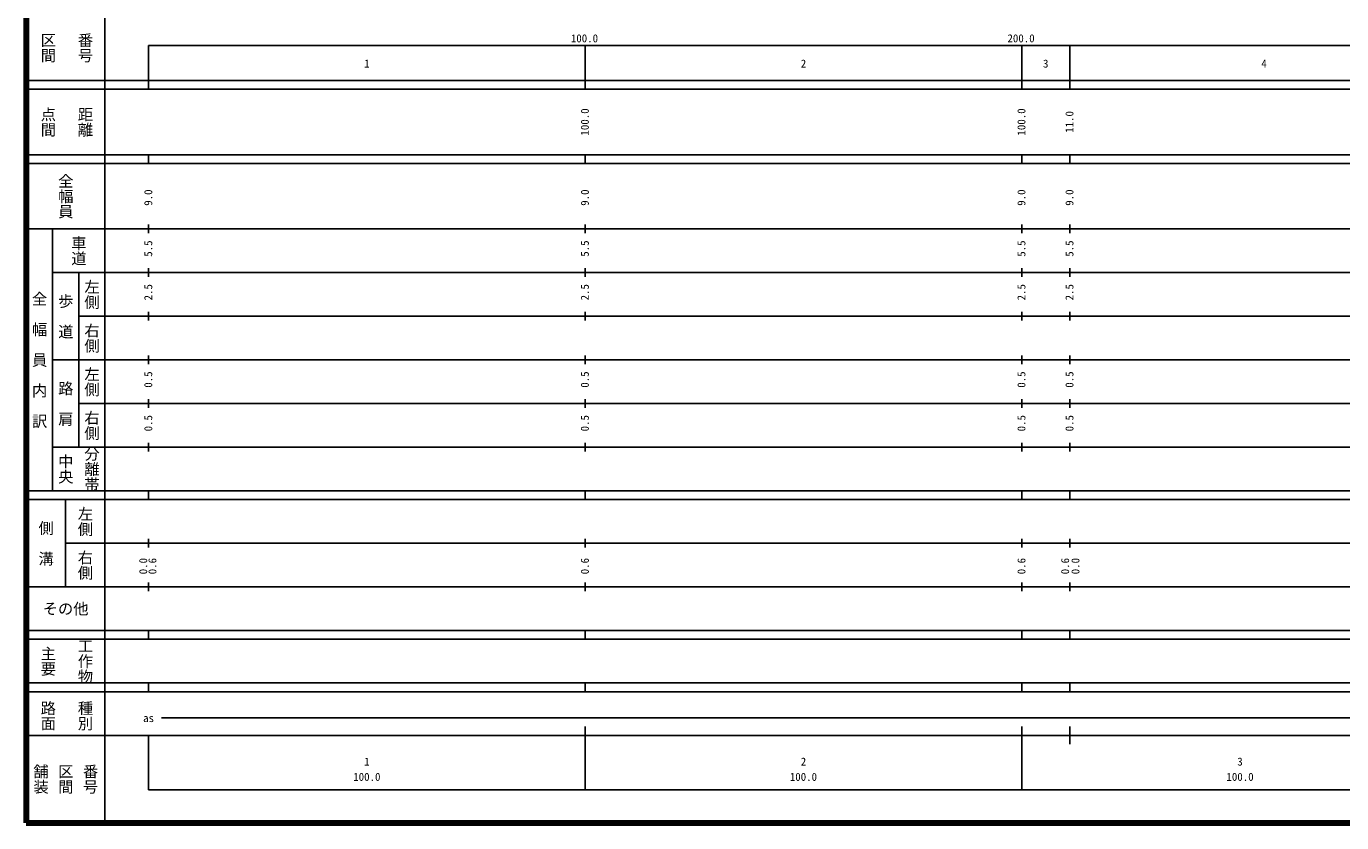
# Model space of a CAD drawing. Units: millimetres on the paper, enlarged 1000 times. Extents: x 40000 to 680000, y 20000 to 380000.
# Drawn here: x 40000 to 341287, y 20000 to 202409 of the extents above; entities that cross this region are included whole.
import ezdxf
from ezdxf.enums import TextEntityAlignment as Align

# ---------------------------------------------------------------- set-up
doc = ezdxf.new("R2010")
doc.units = ezdxf.units.MM
doc.header["$LTSCALE"] = 1000
doc.layers.add('M-TTL', color=2, linetype='Continuous', lineweight=140)
doc.layers.add('M-TTL-BAND', color=7, linetype='Continuous', lineweight=25)
doc.styles.add('@ＭＳ ゴシック', font='')
doc.styles.add('ＭＳ ゴシック', font='')
doc.styles.get('@ＭＳ ゴシック').set_extended_font_data('@MS Gothic')
doc.styles.get('ＭＳ ゴシック').set_extended_font_data('MS Gothic')

msp = doc.modelspace()

# ---------------------------------------------------------------- linework, layer by layer
at = {"layer": 'M-TTL'}
for p, q in [((40000, 380000), (40000, 20000)), ((40000, 20000), (680000, 20000))]:
    msp.add_line(p, q, dxfattribs=at)
at = {"layer": 'M-TTL-BAND'}
for p, q in [((58000, 370000), (58000, 20000)), ((68000, 198000), (579000, 198000)), ((68000, 198000), (68000, 188000)), ((168000, 188000), (168000, 198000)), ((268000, 188000), (268000, 198000)), ((279000, 188000), (279000, 198000)), ((40000, 190000), (579000, 190000)), ((40000, 188000), (579000, 188000)), ((40000, 173000), (579000, 173000)), ((68000, 171000), (68000, 173000)), ((168000, 171000), (168000, 173000)), ((268000, 171000), (268000, 173000)), ((279000, 171000), (279000, 173000)), ((40000, 171000), (579000, 171000)), ((68000, 155000), (68000, 157000)), ((168000, 155000), (168000, 157000)), ((268000, 155000), (268000, 157000)), ((279000, 155000), (279000, 157000)), ((40000, 156000), (579000, 156000)), ((46000, 96000), (46000, 156000)), ((46000, 146000), (579000, 146000)), ((52000, 146000), (52000, 106000)), ((68000, 145000), (68000, 147000)), ((168000, 145000), (168000, 147000)), ((268000, 145000), (268000, 147000)), ((279000, 145000), (279000, 147000)), ((52000, 136000), (579000, 136000)), ((68000, 135000), (68000, 137000)), ((168000, 135000), (168000, 137000)), ((268000, 135000), (268000, 137000)), ((279000, 135000), (279000, 137000)), ((68000, 125000), (68000, 127000)), ((168000, 125000), (168000, 127000)), ((268000, 125000), (268000, 127000)), ((279000, 125000), (279000, 127000)), ((46000, 126000), (579000, 126000)), ((52000, 116000), (579000, 116000)), ((68000, 115000), (68000, 117000)), ((168000, 115000), (168000, 117000)), ((268000, 115000), (268000, 117000)), ((279000, 115000), (279000, 117000)), ((46000, 106000), (579000, 106000)), ((68000, 105000), (68000, 107000)), ((168000, 105000), (168000, 107000)), ((268000, 105000), (268000, 107000)), ((279000, 105000), (279000, 107000)), ((40000, 96000), (579000, 96000)), ((40000, 94000), (579000, 94000)), ((49000, 94000), (49000, 74000)), ((68000, 94000), (68000, 96000)), ((168000, 94000), (168000, 96000)), ((268000, 94000), (268000, 96000)), ((279000, 94000), (279000, 96000)), ((68000, 83000), (68000, 85000)), ((168000, 83000), (168000, 85000)), ((268000, 83000), (268000, 85000)), ((279000, 83000), (279000, 85000)), ((49000, 84000), (579000, 84000)), ((40000, 74000), (579000, 74000)), ((68000, 73000), (68000, 75000)), ((168000, 73000), (168000, 75000)), ((268000, 73000), (268000, 75000)), ((279000, 73000), (279000, 75000)), ((40000, 64000), (579000, 64000)), ((68000, 62000), (68000, 64000)), ((168000, 62000), (168000, 64000)), ((268000, 62000), (268000, 64000)), ((279000, 62000), (279000, 64000)), ((40000, 62000), (579000, 62000)), ((40000, 52000), (579000, 52000)), ((68000, 50000), (68000, 52000)), ((168000, 50000), (168000, 52000)), ((268000, 50000), (268000, 52000)), ((279000, 50000), (279000, 52000)), ((40000, 50000), (579000, 50000)), ((71000, 44000), (565000, 44000)), ((40000, 40000), (579000, 40000)), ((68000, 40000), (68000, 27500)), ((168000, 27500), (168000, 42000)), ((268000, 27500), (268000, 42000)), ((279000, 38000), (279000, 42000)), ((68000, 27500), (579000, 27500))]:
    msp.add_line(p, q, dxfattribs=at)

# ---------------------------------------------------------------- texts
at = {"layer": 'M-TTL-BAND', "style": '@ＭＳ ゴシック'}
for s, p in [('区間', (45000, 197500)), ('番号', (53500, 197500)), ('点間', (45000, 180500)), ('距離', (53500, 180500)), ('全幅員', (49000, 163500)), ('車道', (52000, 151000)), ('全\u3000幅\u3000員\u3000内\u3000訳', (43000, 126000)), ('左側', (55000, 141000)), ('歩\u3000道', (49000, 136000)), ('右側', (55000, 131000)), ('左側', (55000, 121000)), ('路\u3000肩', (49000, 116000)), ('右側', (55000, 111000)), ('分離帯', (55000, 101000)), ('中央', (49000, 101000)), ('左側', (53500, 89000)), ('側\u3000溝', (44500, 84000)), ('右側', (53500, 79000)), ('主要', (45000, 57000)), ('工作物', (53500, 57000)), ('路面', (45000, 44500)), ('種別', (53500, 44500)), ('舗装', (43333, 30000)), ('区間', (49000, 30000)), ('番号', (54667, 30000))]:
    msp.add_text(s, height=2566, rotation=270, dxfattribs=at).set_placement(p, align=Align.MIDDLE_CENTER)
at = {"layer": 'M-TTL-BAND', "style": 'ＭＳ ゴシック'}
for s, p in [('100.0', (167844, 198195)), ('200.0', (267844, 198195)), ('1', (118000, 192405)), ('2', (218000, 192405)), ('3', (273500, 192405)), ('4', (323500, 192405)), ('as', (68000, 42500)), ('1', (118000, 32523)), ('2', (218000, 32523)), ('3', (318000, 32523)), ('100.0', (118000, 29033)), ('100.0', (218000, 29033)), ('100.0', (318000, 29033))]:
    msp.add_text(s, height=1833, dxfattribs=at).set_placement(p, align=Align.BOTTOM_CENTER)
for s, p in [('100.0', (169393, 180500)), ('100.0', (269393, 180500)), ('11.0', (280393, 180500)), ('9.0', (69393, 163174)), ('9.0', (169393, 163174)), ('9.0', (269393, 163174)), ('9.0', (280393, 163174)), ('5.5', (69393, 151500)), ('5.5', (169393, 151500)), ('5.5', (269393, 151500)), ('5.5', (280393, 151500)), ('2.5', (69393, 141500)), ('2.5', (169393, 141500)), ('2.5', (269393, 141500)), ('2.5', (280393, 141500)), ('0.5', (69393, 121500)), ('0.5', (169393, 121500)), ('0.5', (269393, 121500)), ('0.5', (280393, 121500)), ('0.5', (69393, 111500)), ('0.5', (169393, 111500)), ('0.5', (269393, 111500)), ('0.5', (280393, 111500)), ('0.0', (68235, 78764)), ('0.6', (70340, 78764)), ('0.6', (169393, 78764)), ('0.6', (269393, 78764)), ('0.6', (279393, 78764)), ('0.0', (281763, 78764))]:
    msp.add_text(s, height=1833, rotation=90, dxfattribs=at).set_placement(p, align=Align.BOTTOM_CENTER)
msp.add_text('その他', height=2566, dxfattribs=at).set_placement((49000, 69000), align=Align.MIDDLE_CENTER)

doc.saveas('drawing.dxf')
